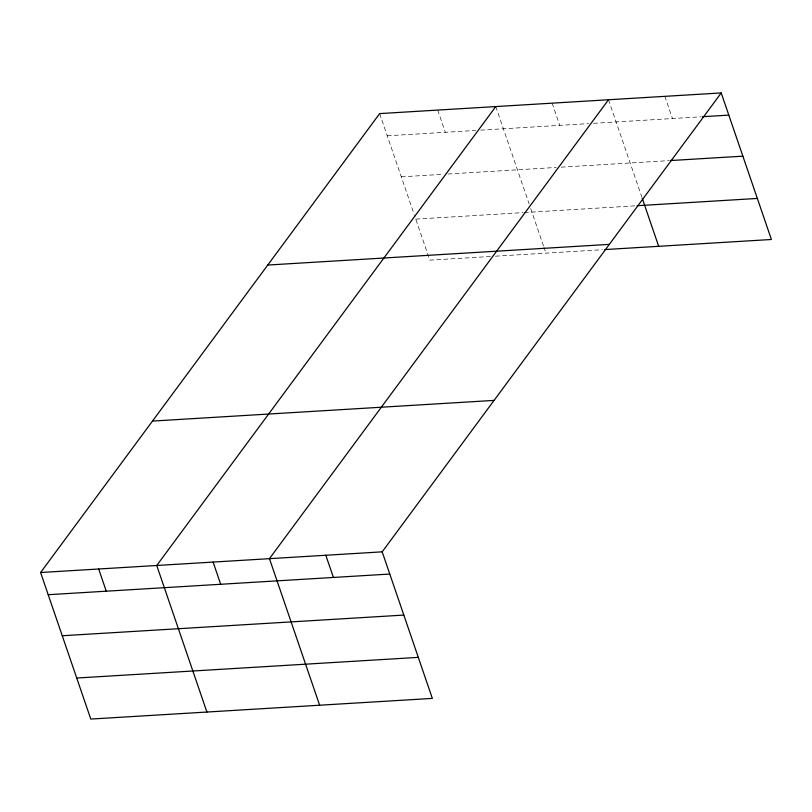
<?xml version="1.0" encoding="UTF-8"?>
<svg xmlns="http://www.w3.org/2000/svg" width="812" height="812" viewBox="0 0 812 812"><rect width="100%" height="100%" fill="white"/><g stroke="black" fill="none" stroke-linecap="round" stroke-linejoin="round"><path stroke-width="0.61" stroke-dasharray="4.06 3.04" d="M387.253 135.797L475.609 130.448M480.663 130.143L588.548 123.617M593.562 123.312L701.274 116.796M401.301 176.833L442.956 174.316M448.011 174.012L556.261 167.455M561.275 167.15L668.976 160.634M415.774 219.118L523.07 212.622M524.339 212.551L635.867 205.801M490.418 256.49L429.822 260.155L414.567 215.596M495.472 256.186L602.321 249.72M664.866 96.344L672.468 118.532M608.503 99.754L641.815 197.042M552.14 103.165L559.742 125.363M495.787 106.575L529.099 203.873M530.703 208.562L543.553 246.097M543.959 247.264L545.958 253.131M437.719 110.087L445.321 132.285M379.651 113.599L414.171 214.419"/><path stroke-width="1.22" d="M721.218 92.933L382.178 551.845L432.349 698.401L90.782 719.067L40.6 572.511L379.651 113.599L721.218 92.933L771.4 239.489L604.828 249.568M495.787 106.575L156.736 565.487L206.908 712.043M608.503 99.754L269.452 558.666L319.634 705.222M702.522 116.715L728.821 115.121M670.235 160.563L742.868 156.168M637.115 205.72L757.352 198.443M267.767 265.047L609.335 244.371M152.483 421.073L494.061 400.397M40.6 572.511L382.178 551.845M48.202 594.709L389.77 574.043M62.25 635.745L403.828 615.08M76.724 678.03L418.302 657.365M642.221 198.219L658.684 246.31M325.815 555.256L333.417 577.454M213.099 562.077L220.691 584.275M98.668 568.999L106.27 591.197"/></g></svg>
